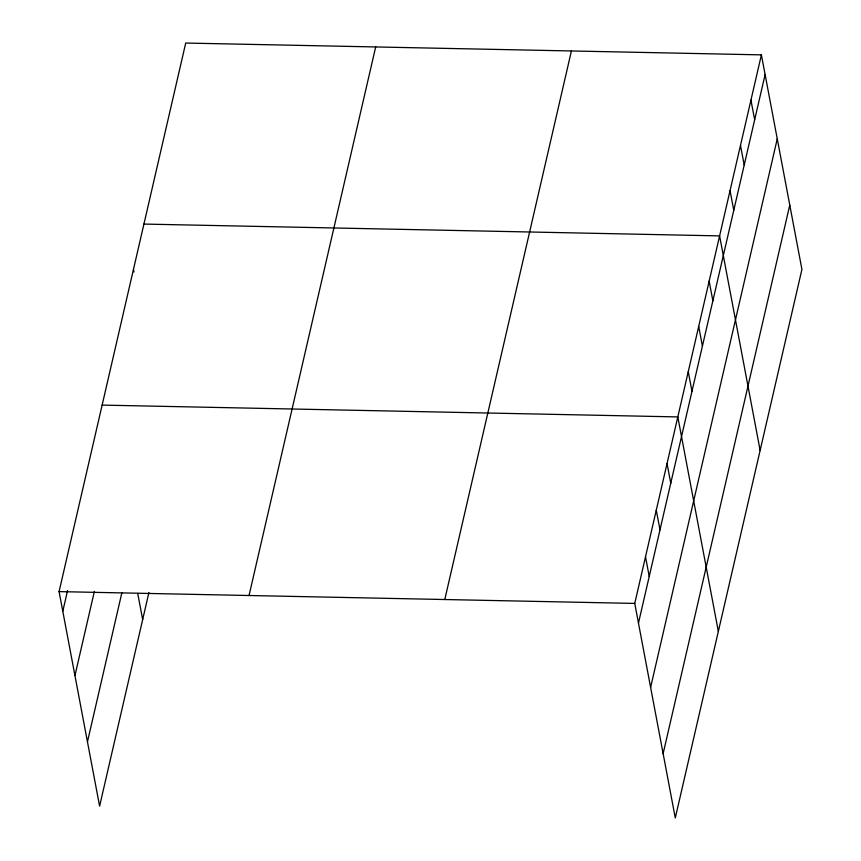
<?xml version="1.0" encoding="UTF-8"?>
<svg xmlns="http://www.w3.org/2000/svg" width="861" height="861" viewBox="0 0 861 861"><rect width="100%" height="100%" fill="white"/><g stroke="black" fill="none" stroke-linecap="round" stroke-linejoin="round"><path stroke-width="1.29" d="M148.931 592.476L99.607 806.133L59.075 591.615L185.718 43.05L761.393 54.867L801.925 269.385L675.282 817.95L634.751 603.421L761.393 54.867M62.788 611.288L67.578 590.56M74.939 675.584L94.376 591.399M87.456 741.838L121.842 592.885M249.044 595.511L375.687 46.946M444.782 599.525L571.413 50.96M638.464 623.095L765.106 74.541M650.615 687.401L777.257 138.836M663.131 753.644L789.774 205.09M143.927 224.075L719.602 235.892L760.134 450.411M102.136 405.1L677.811 416.918L718.343 631.436M59.075 591.615L634.751 603.421M750.943 100.124L754.667 119.797M740.492 145.38L744.216 165.054M730.053 190.636L733.766 210.31M709.152 281.149L712.865 300.823M698.702 326.405L702.425 346.079M688.262 371.661L691.975 391.335M667.049 463.541L670.762 483.215M656.276 510.164L660 529.838M645.513 556.798L649.237 576.472M133.477 269.332L133.972 271.958M137.706 593.38L142.668 619.629"/></g></svg>
